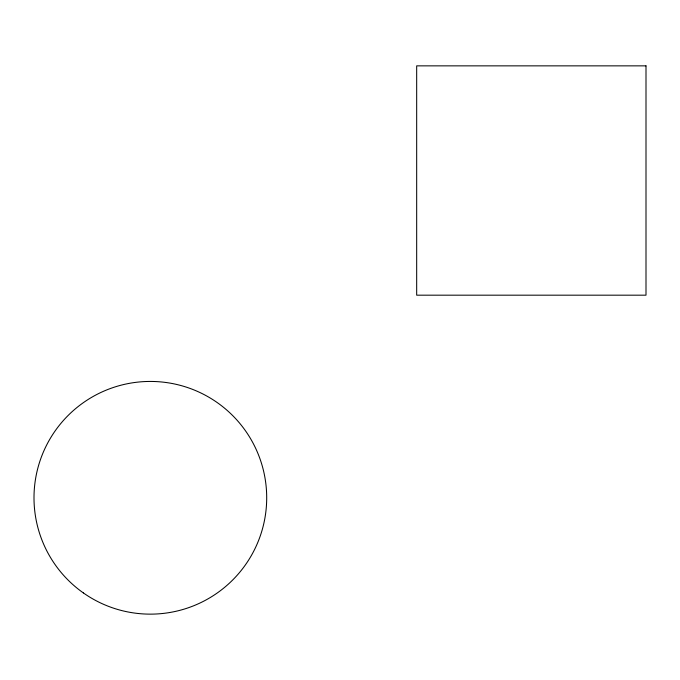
<?xml version="1.0" encoding="UTF-8"?>
<svg xmlns="http://www.w3.org/2000/svg" width="680" height="680" viewBox="0 0 680 680"><rect width="100%" height="100%" fill="white"/><g stroke="black" fill="none" stroke-linecap="round" stroke-linejoin="round"><path stroke-width="1.02" d="M646 65.858L416.678 65.858L416.678 295.179L646 295.179L646 65.858M83.359 592.917A116.348 116.348 0 0 0 266.228 508.249A116.348 116.348 0 0 0 101.465 392.207A116.348 116.348 0 0 0 83.359 592.917"/></g></svg>
